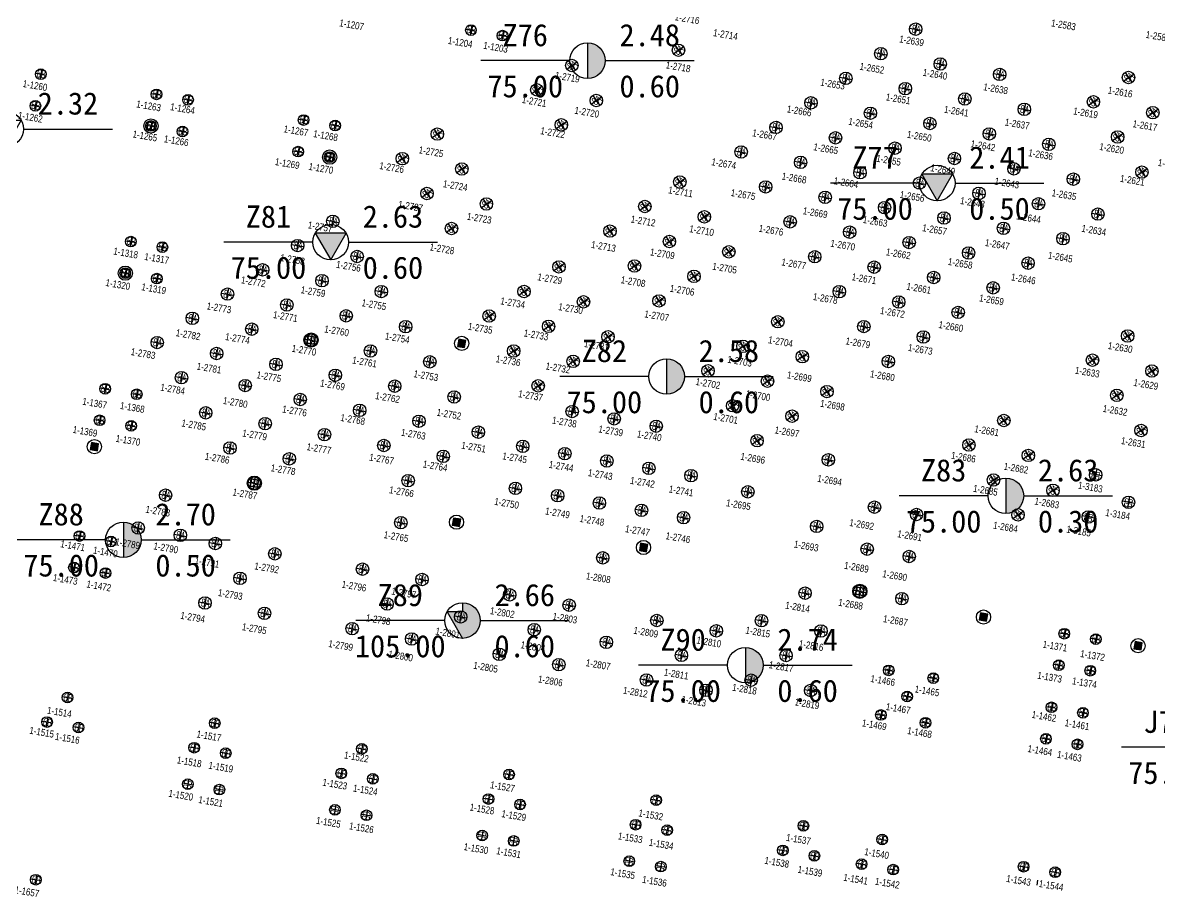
# Model space of a CAD drawing. Header units: millimetres. Extents: x 274830 to 6381169, y -2686084 to 432211.
# Drawn here: x 275082.6 to 275146.5, y 143216.3 to 143265.2 of the extents above; entities that cross this region are included whole.
import ezdxf
from ezdxf.enums import TextEntityAlignment as Align

# ---------------------------------------------------------------- set-up
doc = ezdxf.new("R2010")
doc.units = ezdxf.units.MM
doc.linetypes.add('DASHED2', pattern=[0.375, 0.25, -0.125])
for name, color, linetype in [('00-TKSXK', 7, 'Continuous'), ('800桩', 7, 'Continuous'), ('HOLE', 1, 'Continuous'), ('S-FUND-PILE', 11, 'Continuous'), ('立柱桩', 4, 'Continuous')]:
    doc.layers.add(name, color=color, linetype=linetype)
doc.layers.add('_0', color=7, linetype='Continuous', lineweight=9)
doc.layers.add('ZBH', color=3, linetype='DASHED2', lineweight=20)
doc.layers.add('S-ANNO-MODI-NAME', color=1, linetype='Continuous', plot=False)
doc.styles.add('ST', font='')
doc.styles.add('ZBH', font='Arial', dxfattribs={"width": 0.8})
doc.styles.add('黑体', font='', dxfattribs={"width": 0.8})
doc.styles.get('ST').set_extended_font_data('SimSun')
doc.styles.get('黑体').set_extended_font_data('Microsoft YaHei')

# ---------------------------------------------------------------- blocks, each defined once
blk = doc.blocks.new('20221107.10265900')
at = {"layer": 'S-FUND-PILE'}
for p, q in [((555, 905), (555, 205)), ((205, 555), (905, 555))]:
    blk.add_line(p, q, dxfattribs=at)
blk.add_circle((555, 555), 350, dxfattribs=at)
at = {"layer": 'S-FUND-PILE', "style": '黑体', "width": 0.7}
blk.add_text('8A', height=450, dxfattribs=at).set_placement((342, 342))
blk = doc.blocks.new('456855')
at = {"layer": 'S-FUND-PILE'}
for p, q in [((872384, 666655), (873084, 666655)), ((872734, 667005), (872734, 666305)), ((884742, 665784), (885241, 666275)), ((884746, 666279), (885237, 665780)), ((871037, 665308), (871037, 664608)), ((874431, 665308), (874431, 664608)), ((877825, 665308), (877825, 664608)), ((870687, 664958), (871387, 664958)), ((874081, 664958), (874781, 664958)), ((877475, 664958), (878175, 664958)), ((883030, 664101), (883530, 664592)), ((883035, 664596), (883525, 664097)), ((886425, 664072), (886924, 664563)), ((886429, 664567), (886920, 664068)), ((859546, 662947), (860041, 663442)), ((859546, 663442), (860041, 662947)), ((869340, 663605), (869340, 662905)), ((872734, 663611), (872734, 662911)), ((876128, 663611), (876128, 662911)), ((879523, 663611), (879523, 662911)), ((868990, 663255), (869690, 663255)), ((872384, 663261), (873084, 663261)), ((875778, 663261), (876478, 663261)), ((879173, 663261), (879873, 663261)), ((884713, 662390), (885213, 662880)), ((884718, 662884), (885208, 662385)), ((847804, 662305), (848404, 662305)), ((848104, 662605), (848104, 662005)), ((849604, 662305), (850204, 662305)), ((849904, 662605), (849904, 662005)), ((853789, 661075), (854285, 661568)), ((853790, 661570), (854284, 661073)), ((867293, 661558), (867993, 661558)), ((867643, 661908), (867643, 661208)), ((870687, 661558), (871387, 661558)), ((871037, 661908), (871037, 661208)), ((874081, 661564), (874781, 661564)), ((874431, 661914), (874431, 661214)), ((877475, 661564), (878175, 661564)), ((877825, 661914), (877825, 661214)), ((880870, 661564), (881570, 661564)), ((881220, 661914), (881220, 661214)), ((886396, 660678), (886896, 661169)), ((886401, 661173), (886891, 660674)), ((865946, 660211), (865946, 659511)), ((869340, 660211), (869340, 659511)), ((872734, 660211), (872734, 659511)), ((876128, 660217), (876128, 659517)), ((879523, 660217), (879523, 659517)), ((882917, 660217), (882917, 659517)), ((852085, 659384), (852582, 659877)), ((852087, 659879), (852580, 659382)), ((855479, 659371), (855976, 659864)), ((855481, 659866), (855974, 659369)), ((865596, 659861), (866296, 659861)), ((868990, 659861), (869690, 659861)), ((872384, 659861), (873084, 659861)), ((875778, 659867), (876478, 659867)), ((879173, 659867), (879873, 659867)), ((882567, 659867), (883267, 659867)), ((864249, 658514), (864249, 657814)), ((867643, 658514), (867643, 657814)), ((871037, 658514), (871037, 657814)), ((874431, 658514), (874431, 657814)), ((877825, 658520), (877825, 657820)), ((881220, 658520), (881220, 657820)), ((884614, 658520), (884614, 657820)), ((853776, 657680), (854273, 658173)), ((853778, 658175), (854271, 657678)), ((863899, 658164), (864599, 658164)), ((867293, 658164), (867993, 658164)), ((870687, 658164), (871387, 658164)), ((874081, 658164), (874781, 658164)), ((877475, 658170), (878175, 658170)), ((880870, 658170), (881570, 658170)), ((884264, 658170), (884964, 658170)), ((846999, 655974), (847494, 656469)), ((846999, 656469), (847494, 655974)), ((865596, 656467), (866296, 656467)), ((865946, 656817), (865946, 656117)), ((868990, 656467), (869690, 656467)), ((869340, 656817), (869340, 656117)), ((872384, 656467), (873084, 656467)), ((872734, 656817), (872734, 656117)), ((875778, 656467), (876478, 656467)), ((876128, 656817), (876128, 656117)), ((879173, 656473), (879873, 656473)), ((879523, 656823), (879523, 656123)), ((882567, 656473), (883267, 656473)), ((882917, 656823), (882917, 656123)), ((824705, 656005), (824705, 655405)), ((831305, 656005), (831305, 655405)), ((833105, 656005), (833105, 655405)), ((839705, 656005), (839705, 655405)), ((841505, 656005), (841505, 655405)), ((860894, 655663), (861388, 656158)), ((860894, 656158), (861388, 655663)), ((824405, 655705), (825005, 655705)), ((831005, 655705), (831605, 655705)), ((832805, 655705), (833405, 655705)), ((839405, 655705), (840005, 655705)), ((841205, 655705), (841805, 655705)), ((867643, 655120), (867643, 654420)), ((871037, 655120), (871037, 654420)), ((874431, 655120), (874431, 654420)), ((877825, 655120), (877825, 654420)), ((881220, 655126), (881220, 654426)), ((845302, 654277), (845797, 654772)), ((845302, 654772), (845797, 654277)), ((848696, 654276), (849191, 654771)), ((848696, 654771), (849191, 654276)), ((859196, 653966), (859691, 654461)), ((859196, 654461), (859691, 653966)), ((862591, 653966), (863086, 654461)), ((862591, 654461), (863086, 653966)), ((867293, 654770), (867993, 654770)), ((870687, 654770), (871387, 654770)), ((874081, 654770), (874781, 654770)), ((877475, 654770), (878175, 654770)), ((880870, 654776), (881570, 654776)), ((824405, 653905), (825005, 653905)), ((824705, 654205), (824705, 653605)), ((831005, 653905), (831605, 653905)), ((831305, 654205), (831305, 653605)), ((832805, 653905), (833405, 653905)), ((833105, 654205), (833105, 653605)), ((839405, 653905), (840005, 653905)), ((839705, 654205), (839705, 653605)), ((841205, 653905), (841805, 653905)), ((841505, 654205), (841505, 653605)), ((869340, 653423), (869340, 652723)), ((872734, 653423), (872734, 652723)), ((876128, 653423), (876128, 652723)), ((879523, 653423), (879523, 652723)), ((846999, 652579), (847494, 653074)), ((846999, 653074), (847494, 652579)), ((850394, 652579), (850889, 653074)), ((850394, 653074), (850889, 652579)), ((857499, 652269), (857994, 652764)), ((857499, 652764), (857994, 652269)), ((860894, 652269), (861388, 652764)), ((860894, 652764), (861388, 652269)), ((864288, 652269), (864783, 652764)), ((864288, 652764), (864783, 652269)), ((868990, 653073), (869690, 653073)), ((872384, 653073), (873084, 653073)), ((875778, 653073), (876478, 653073)), ((879173, 653073), (879873, 653073)), ((887189, 651464), (887688, 651955)), ((887193, 651959), (887683, 651460)), ((848697, 650882), (849192, 651377)), ((848697, 651377), (849192, 650882)), ((870687, 651376), (871387, 651376)), ((871037, 651726), (871037, 651026)), ((874081, 651376), (874781, 651376)), ((874431, 651726), (874431, 651026)), ((877475, 651376), (878175, 651376)), ((877825, 651726), (877825, 651026)), ((842302, 650730), (842302, 650030)), ((859196, 650572), (859691, 651067)), ((859196, 651067), (859691, 650572)), ((862591, 650572), (863086, 651067)), ((862591, 651067), (863086, 650572)), ((841952, 650380), (842652, 650380)), ((855021, 649790), (855516, 650285)), ((855021, 650285), (855516, 649790)), ((872734, 650029), (872734, 649329)), ((876128, 650029), (876128, 649329)), ((885477, 649781), (885976, 650272)), ((885481, 650276), (885972, 649777)), ((888872, 649752), (889371, 650243)), ((888876, 650247), (889366, 649748)), ((860894, 648875), (861388, 649370)), ((860894, 649370), (861388, 648875)), ((867675, 648868), (868170, 649363)), ((867675, 649363), (868170, 648868)), ((872384, 649679), (873084, 649679)), ((875778, 649679), (876478, 649679)), ((840240, 648697), (840940, 648697)), ((840590, 649047), (840590, 648347)), ((843985, 649018), (843985, 648318)), ((843635, 648668), (844335, 648668)), ((853324, 648093), (853819, 648588)), ((853324, 648588), (853819, 648093)), ((856718, 648093), (857213, 648588)), ((856718, 648588), (857213, 648093)), ((874431, 648332), (874431, 647632)), ((887160, 648069), (887659, 648560)), ((887164, 648564), (887655, 648065)), ((831305, 647605), (831305, 647005)), ((833105, 647605), (833105, 647005)), ((865978, 647171), (866473, 647666)), ((865978, 647666), (866473, 647171)), ((869372, 647171), (869867, 647666)), ((869372, 647666), (869867, 647171)), ((874081, 647982), (874781, 647982)), ((831005, 647305), (831605, 647305)), ((832805, 647305), (833405, 647305)), ((838529, 647014), (839229, 647014)), ((838879, 647364), (838879, 646664)), ((841923, 646985), (842623, 646985)), ((842273, 647335), (842273, 646635)), ((845318, 646956), (846018, 646956)), ((845668, 647306), (845668, 646606)), ((851627, 646396), (852122, 646891)), ((851627, 646891), (852122, 646396)), ((855021, 646396), (855516, 646891)), ((855021, 646891), (855516, 646396)), ((858415, 646396), (858910, 646891)), ((858415, 646891), (858910, 646396)), ((888843, 646358), (889342, 646849)), ((888847, 646853), (889338, 646354)), ((831005, 645505), (831605, 645505)), ((831305, 645805), (831305, 645205)), ((832805, 645505), (833405, 645505)), ((833105, 645805), (833105, 645205)), ((837168, 645682), (837168, 644982)), ((840562, 645653), (840562, 644953)), ((843956, 645624), (843956, 644924)), ((847351, 645595), (847351, 644895)), ((864281, 645474), (864776, 645969)), ((864281, 645969), (864776, 645474)), ((867675, 645474), (868170, 645969)), ((867675, 645969), (868170, 645474)), ((871069, 645474), (871564, 645969)), ((871069, 645969), (871564, 645474)), ((881148, 645583), (881643, 646078)), ((881148, 646078), (881643, 645583)), ((836818, 645332), (837518, 645332)), ((840212, 645303), (840912, 645303)), ((843606, 645274), (844306, 645274)), ((847001, 645245), (847701, 645245)), ((853324, 644699), (853819, 645194)), ((853324, 645194), (853819, 644699)), ((856718, 644699), (857213, 645194)), ((856718, 645194), (857213, 644699)), ((865978, 643777), (866473, 644272)), ((865978, 644272), (866473, 643777)), ((869372, 643777), (869867, 644272)), ((869372, 644272), (869867, 643777)), ((879451, 643886), (879946, 644381)), ((879451, 644381), (879946, 643886)), ((882846, 643886), (883341, 644380)), ((882846, 644380), (883341, 643886)), ((835106, 643649), (835806, 643649)), ((835456, 643999), (835456, 643299)), ((838501, 643620), (839201, 643620)), ((838851, 643970), (838851, 643270)), ((841895, 643591), (842595, 643591)), ((842245, 643941), (842245, 643241)), ((845639, 643912), (845639, 643212)), ((849034, 643883), (849034, 643183)), ((887361, 643705), (886661, 643705)), ((887011, 644055), (887011, 643355)), ((845289, 643562), (845989, 643562)), ((848684, 643533), (849384, 643533)), ((855021, 643002), (855516, 643497)), ((855021, 643497), (855516, 643002)), ((833745, 642316), (833745, 641616)), ((857395, 642504), (857395, 641804)), ((859795, 642504), (859795, 641804)), ((862195, 642504), (862195, 641804)), ((867675, 642080), (868170, 642575)), ((867675, 642575), (868170, 642080)), ((872054, 642305), (872054, 641605)), ((881149, 642188), (881644, 642683)), ((881149, 642683), (881644, 642188)), ((884543, 642188), (885038, 642683)), ((884543, 642683), (885038, 642188)), ((889440, 642505), (888740, 642505)), ((889090, 642855), (889090, 642155)), ((833395, 641966), (834095, 641966)), ((836790, 641937), (837490, 641937)), ((837140, 642287), (837140, 641587)), ((840184, 641908), (840884, 641908)), ((840534, 642258), (840534, 641558)), ((843578, 641879), (844278, 641879)), ((843928, 642229), (843928, 641529)), ((846972, 641850), (847672, 641850)), ((847322, 642200), (847322, 641500)), ((850367, 641822), (851067, 641822)), ((850717, 642172), (850717, 641472)), ((857045, 642154), (857745, 642154)), ((859445, 642154), (860145, 642154)), ((861845, 642154), (862545, 642154)), ((871704, 641955), (872404, 641955)), ((887361, 641305), (886661, 641305)), ((887011, 641655), (887011, 640955)), ((835428, 640605), (835428, 639905)), ((838686, 640436), (839386, 640436)), ((839036, 640786), (839036, 640086)), ((842217, 640547), (842217, 639847)), ((845611, 640518), (845611, 639818)), ((849005, 640489), (849005, 639789)), ((852400, 640460), (852400, 639760)), ((882846, 640491), (883341, 640986)), ((882846, 640986), (883341, 640491)), ((835078, 640255), (835778, 640255)), ((841867, 640197), (842567, 640197)), ((845261, 640168), (845961, 640168)), ((848655, 640139), (849355, 640139)), ((852050, 640110), (852750, 640110)), ((854645, 639754), (855345, 639754)), ((854995, 640104), (854995, 639404)), ((857045, 639754), (857745, 639754)), ((857395, 640104), (857395, 639404)), ((859445, 639754), (860145, 639754)), ((859795, 640104), (859795, 639404)), ((861845, 639754), (862545, 639754)), ((862195, 640104), (862195, 639404)), ((864245, 639754), (864945, 639754)), ((864595, 640104), (864595, 639404)), ((867904, 639755), (867904, 639055)), ((874719, 639781), (875419, 639781)), ((875069, 640131), (875069, 639431)), ((877119, 639781), (877819, 639781)), ((877469, 640131), (877469, 639431)), ((831305, 639205), (831305, 638605)), ((833105, 639205), (833105, 638605)), ((867554, 639405), (868254, 639405)), ((831005, 638905), (831605, 638905)), ((832805, 638905), (833405, 638905)), ((836761, 638543), (837461, 638543)), ((837111, 638893), (837111, 638193)), ((840156, 638514), (840856, 638514)), ((840506, 638864), (840506, 638164)), ((843550, 638485), (844250, 638485)), ((843900, 638835), (843900, 638135)), ((847294, 638806), (847294, 638106)), ((850688, 638777), (850688, 638077)), ((872054, 638505), (872054, 637805)), ((846944, 638456), (847644, 638456)), ((850338, 638427), (851038, 638427)), ((871704, 638155), (872404, 638155)), ((831305, 637405), (831305, 636805)), ((833105, 637405), (833105, 636805)), ((854645, 637357), (855345, 637352)), ((854997, 637704), (854992, 637004)), ((857054, 637356), (857754, 637352)), ((857406, 637704), (857402, 637004)), ((859440, 637353), (860140, 637349)), ((859793, 637701), (859788, 637001)), ((861844, 637356), (862544, 637351)), ((862197, 637704), (862192, 637004)), ((864244, 637356), (864944, 637352)), ((864597, 637704), (864592, 637004)), ((874719, 637381), (875419, 637381)), ((875069, 637731), (875069, 637031)), ((877119, 637381), (877819, 637381)), ((877469, 637731), (877469, 637031)), ((831005, 637105), (831605, 637105)), ((832805, 637105), (833405, 637105)), ((838444, 636831), (839144, 636831)), ((838794, 637181), (838794, 636481)), ((841839, 636802), (842539, 636802)), ((842189, 637152), (842189, 636452)), ((848627, 636745), (849327, 636745)), ((848977, 637095), (848977, 636395)), ((840477, 635470), (840477, 634770)), ((875069, 635330), (875069, 634630)), ((877469, 635330), (877469, 634630)), ((840127, 635120), (840827, 635120)), ((848977, 634695), (848977, 633995)), ((860504, 634695), (860504, 633995)), ((872054, 634695), (872054, 633995)), ((874719, 634980), (875419, 634980)), ((877119, 634980), (877819, 634980)), ((886804, 634905), (886804, 634305)), ((888604, 634905), (888604, 634305)), ((848627, 634345), (849327, 634345)), ((860154, 634345), (860854, 634345)), ((871704, 634345), (872404, 634345)), ((886504, 634605), (887104, 634605)), ((888304, 634605), (888904, 634605)), ((835332, 633594), (836032, 633594)), ((835682, 633944), (835682, 633244)), ((869907, 632752), (869907, 632052)), ((873301, 632752), (873301, 632052)), ((886504, 632805), (887104, 632805)), ((886804, 633105), (886804, 632505)), ((888304, 632805), (888904, 632805)), ((888604, 633105), (888604, 632505)), ((869557, 632402), (870257, 632402)), ((872951, 632402), (873651, 632402)), ((834132, 631516), (834832, 631516)), ((834482, 631866), (834482, 631166)), ((836532, 631516), (837232, 631516)), ((836882, 631866), (836882, 631166)), ((838907, 631752), (838907, 631052)), ((842301, 631752), (842301, 631052)), ((847307, 631752), (847307, 631052)), ((850701, 631752), (850701, 631052)), ((855707, 631752), (855707, 631052)), ((859101, 631752), (859101, 631052)), ((864107, 631752), (864107, 631052)), ((867501, 631752), (867501, 631052)), ((831305, 630800), (831305, 630200)), ((833105, 630800), (833105, 630200)), ((838557, 631402), (839257, 631402)), ((841951, 631402), (842651, 631402)), ((846957, 631402), (847657, 631402)), ((850351, 631402), (851051, 631402)), ((855357, 631402), (856057, 631402)), ((858751, 631402), (859451, 631402)), ((863757, 631402), (864457, 631402)), ((867151, 631402), (867851, 631402)), ((871604, 631055), (871604, 630355)), ((877131, 630877), (877731, 630877)), ((877431, 631177), (877431, 630577)), ((879677, 630877), (880277, 630877)), ((879977, 631177), (879977, 630577)), ((831005, 630500), (831605, 630500)), ((832805, 630500), (833405, 630500)), ((871254, 630705), (871954, 630705)), ((886504, 630405), (887104, 630405)), ((886804, 630705), (886804, 630105)), ((888304, 630405), (888904, 630405)), ((888604, 630705), (888604, 630105)), ((840254, 629705), (840954, 629705)), ((840604, 630055), (840604, 629355)), ((848654, 629705), (849354, 629705)), ((849004, 630055), (849004, 629355)), ((857054, 629705), (857754, 629705)), ((857404, 630055), (857404, 629355)), ((865454, 629705), (866154, 629705)), ((865804, 630055), (865804, 629355)), ((878404, 629605), (879004, 629605)), ((878704, 629905), (878704, 629305)), ((831305, 629000), (831305, 628400)), ((833105, 629000), (833105, 628400)), ((869557, 629008), (870257, 629008)), ((869907, 629358), (869907, 628658)), ((872951, 629008), (873651, 629008)), ((873301, 629358), (873301, 628658)), ((886804, 628905), (886804, 628305)), ((888604, 628905), (888604, 628305)), ((831005, 628700), (831605, 628700)), ((832805, 628700), (833405, 628700)), ((838907, 628358), (838907, 627658)), ((842301, 628358), (842301, 627658)), ((847307, 628358), (847307, 627658)), ((850701, 628358), (850701, 627658)), ((855707, 628358), (855707, 627658)), ((859101, 628358), (859101, 627658)), ((864107, 628358), (864107, 627658)), ((867501, 628358), (867501, 627658)), ((877131, 628332), (877731, 628332)), ((877431, 628632), (877431, 628032)), ((879677, 628332), (880277, 628332)), ((879977, 628632), (879977, 628032)), ((886504, 628605), (887104, 628605)), ((888304, 628605), (888904, 628605)), ((838557, 628008), (839257, 628008)), ((841951, 628008), (842651, 628008)), ((846957, 628008), (847657, 628008)), ((850351, 628008), (851051, 628008)), ((855357, 628008), (856057, 628008)), ((858751, 628008), (859451, 628008)), ((863757, 628008), (864457, 628008)), ((867151, 628008), (867851, 628008))]:
    blk.add_line(p, q, dxfattribs=at)
for centre, radius in [((872734, 666655), 350), ((884991, 666029), 350), ((871037, 664958), 350), ((874431, 664958), 350), ((877825, 664958), 350), ((883280, 664347), 350), ((886674, 664318), 350), ((859794, 663194), 350), ((869340, 663255), 350), ((872734, 663261), 350), ((876128, 663261), 350), ((879523, 663261), 350), ((884963, 662635), 350), ((848104, 662305), 300), ((849904, 662305), 300), ((854037, 661321), 350), ((867643, 661558), 350), ((871037, 661558), 350), ((874431, 661564), 350), ((877825, 661564), 350), ((881220, 661564), 350), ((886646, 660923), 350), ((865946, 659861), 350), ((869340, 659861), 350), ((872734, 659861), 350), ((876128, 659867), 350), ((879523, 659867), 350), ((882917, 659867), 350), ((852333, 659631), 350), ((855728, 659617), 350), ((854024, 657927), 350), ((864249, 658164), 350), ((867643, 658164), 350), ((871037, 658164), 350), ((874431, 658164), 350), ((877825, 658170), 350), ((881220, 658170), 350), ((884614, 658170), 350), ((847246, 656221), 350), ((865946, 656467), 350), ((869340, 656467), 350), ((872734, 656467), 350), ((876128, 656467), 350), ((879523, 656473), 350), ((882917, 656473), 350), ((824705, 655705), 300), ((831305, 655705), 300), ((833105, 655705), 300), ((839705, 655705), 300), ((841505, 655705), 300), ((861141, 655911), 350), ((867643, 654770), 350), ((871037, 654770), 350), ((874431, 654770), 350), ((877825, 654770), 350), ((881220, 654776), 350), ((845549, 654524), 350), ((848944, 654524), 350), ((859444, 654214), 350), ((862838, 654214), 350), ((824705, 653905), 300), ((831305, 653905), 300), ((833105, 653905), 300), ((839705, 653905), 300), ((841505, 653905), 300), ((847247, 652827), 350), ((850641, 652826), 350), ((869340, 653073), 350), ((872734, 653073), 350), ((876128, 653073), 350), ((879523, 653073), 350), ((857747, 652516), 350), ((861141, 652516), 350), ((864535, 652516), 350), ((887438, 651709), 350), ((848944, 651129), 350), ((871037, 651376), 350), ((874431, 651376), 350), ((877825, 651376), 350), ((842302, 650380), 350), ((859444, 650819), 350), ((862838, 650819), 350), ((855268, 650038), 350), ((872734, 649679), 350), ((876128, 649679), 350), ((885727, 650026), 350), ((889121, 649998), 350), ((861141, 649122), 350), ((867923, 649116), 350), ((840590, 648697), 350), ((843985, 648668), 350), ((853571, 648341), 350), ((856965, 648341), 350), ((874431, 647982), 350), ((887410, 648315), 350), ((831305, 647305), 300), ((833105, 647305), 300), ((866226, 647419), 350), ((869620, 647419), 350), ((838879, 647014), 350), ((842273, 646985), 350), ((845668, 646956), 350), ((851874, 646644), 350), ((855268, 646644), 350), ((858662, 646644), 350), ((889093, 646603), 350), ((881396, 645830), 350), ((831305, 645505), 300), ((833105, 645505), 300), ((837168, 645332), 350), ((840562, 645303), 350), ((843956, 645274), 350), ((847351, 645245), 350), ((864529, 645722), 350), ((867923, 645722), 350), ((871317, 645722), 350), ((853571, 644947), 350), ((856965, 644947), 350), ((866226, 644025), 350), ((869620, 644025), 350), ((879699, 644133), 350), ((883093, 644133), 350), ((835456, 643649), 350), ((838851, 643620), 350), ((842245, 643591), 350), ((845639, 643562), 350), ((849034, 643533), 350), ((855268, 643250), 350), ((887011, 643705), 350), ((833745, 641966), 350), ((857395, 642154), 350), ((859795, 642154), 350), ((862195, 642154), 350), ((867923, 642328), 350), ((872054, 641955), 350), ((881396, 642436), 350), ((884791, 642436), 350), ((889090, 642505), 350), ((837140, 641937), 350), ((840534, 641908), 350), ((843928, 641879), 350), ((847322, 641850), 350), ((850717, 641822), 350), ((883094, 640739), 350), ((887011, 641305), 350), ((835428, 640255), 350), ((839036, 640436), 350), ((842217, 640197), 350), ((845611, 640168), 350), ((849005, 640139), 350), ((852400, 640110), 350), ((854995, 639754), 350), ((857395, 639754), 350), ((859795, 639754), 350), ((862195, 639754), 350), ((864595, 639754), 350), ((867904, 639405), 350), ((875069, 639781), 350), ((877469, 639781), 350), ((831305, 638905), 300), ((833105, 638905), 300), ((837111, 638543), 350), ((840506, 638514), 350), ((843900, 638485), 350), ((847294, 638456), 350), ((850688, 638427), 350), ((872054, 638155), 350), ((831305, 637105), 300), ((833105, 637105), 300), ((854995, 637354), 350), ((857404, 637354), 350), ((859790, 637351), 350), ((862194, 637354), 350), ((864594, 637354), 350), ((875069, 637381), 350), ((877469, 637381), 350), ((838794, 636831), 350), ((842189, 636802), 350), ((848977, 636745), 350), ((840477, 635120), 350), ((875069, 634980), 350), ((877469, 634980), 350), ((848977, 634345), 350), ((860504, 634345), 350), ((872054, 634345), 350), ((886804, 634605), 300), ((888604, 634605), 300), ((835682, 633594), 350), ((869907, 632402), 350), ((873301, 632402), 350), ((886804, 632805), 300), ((888604, 632805), 300), ((834482, 631516), 350), ((836882, 631516), 350), ((838907, 631402), 350), ((842301, 631402), 350), ((847307, 631402), 350), ((850701, 631402), 350), ((855707, 631402), 350), ((859101, 631402), 350), ((864107, 631402), 350), ((867501, 631402), 350), ((831305, 630500), 300), ((833105, 630500), 300), ((871604, 630705), 350), ((877431, 630877), 300), ((879977, 630877), 300), ((886804, 630405), 300), ((888604, 630405), 300), ((840604, 629705), 350), ((849004, 629705), 350), ((857404, 629705), 350), ((865804, 629705), 350), ((878704, 629605), 300), ((831305, 628700), 300), ((833105, 628700), 300), ((869907, 629008), 350), ((873301, 629008), 350), ((886804, 628605), 300), ((888604, 628605), 300), ((838907, 628008), 350), ((842301, 628008), 350), ((847307, 628008), 350), ((850701, 628008), 350), ((855707, 628008), 350), ((859101, 628008), 350), ((864107, 628008), 350), ((867501, 628008), 350), ((877431, 628332), 300), ((879977, 628332), 300)]:
    blk.add_circle(centre, radius, dxfattribs=at)
at = {"layer": '800桩', "xscale": 0.9999978000000003, "yscale": 0.9999978000000003, "zscale": 0.9999978000000003}
for p in [(852649, 629149), (860963, 629149)]:
    blk.add_blockref('20221107.10265900', p, dxfattribs=at)
at = {"layer": 'S-FUND-PILE', "style": '黑体', "width": 0.7}
for s, p in [('8A', (872515, 666432)), ('8A', (870818, 664735)), ('8A', (874212, 664735)), ('8A', (877606, 664735)), ('8A', (869121, 663032)), ('8A', (872515, 663038)), ('8A', (875909, 663038)), ('8A', (879303, 663038)), ('6B', (847877, 662101)), ('6B', (849677, 662101)), ('8A', (867424, 661335)), ('8A', (870818, 661335)), ('8A', (874212, 661341)), ('8A', (877606, 661341)), ('8A', (881000, 661341)), ('8A', (865727, 659638)), ('8A', (869121, 659638)), ('8A', (872515, 659638)), ('8A', (875909, 659644)), ('8A', (879303, 659644)), ('8A', (882697, 659644)), ('8A', (864030, 657941)), ('8A', (867424, 657941)), ('8A', (870818, 657941)), ('8A', (874212, 657941)), ('8A', (877606, 657947)), ('8A', (881000, 657947)), ('8A', (884394, 657947)), ('8A', (865727, 656244)), ('8A', (869121, 656244)), ('8A', (872515, 656244)), ('8A', (875909, 656244)), ('8A', (879303, 656250)), ('8A', (882697, 656250)), ('6B', (824477, 655501)), ('6B', (831077, 655501)), ('6B', (832877, 655501)), ('6B', (839477, 655501)), ('6B', (841277, 655501)), ('8A', (867424, 654547)), ('8A', (870818, 654547)), ('8A', (874212, 654547)), ('8A', (877606, 654547)), ('8A', (881000, 654553)), ('6B', (824477, 653701)), ('6B', (831077, 653701)), ('6B', (832877, 653701)), ('6B', (839477, 653701)), ('6B', (841277, 653701)), ('8A', (869121, 652850)), ('8A', (872515, 652850)), ('8A', (875909, 652850)), ('8A', (879303, 652850)), ('8A', (870818, 651153)), ('8A', (874212, 651153)), ('8A', (877606, 651153)), ('8A', (842082, 650156)), ('8A', (872515, 649455)), ('8A', (875909, 649455)), ('8A', (840371, 648474)), ('8A', (843765, 648445)), ('8A', (874212, 647758)), ('6B', (831077, 647101)), ('6B', (832877, 647101)), ('8A', (838660, 646791)), ('8A', (842054, 646762)), ('8A', (845448, 646733)), ('6B', (831077, 645301)), ('6B', (832877, 645301)), ('8A', (836948, 645108)), ('8A', (840343, 645079)), ('8A', (843737, 645050)), ('8A', (847131, 645021)), ('8A', (835237, 643425)), ('8A', (838631, 643397)), ('8A', (842026, 643368)), ('8A', (845420, 643339)), ('8A', (848814, 643310)), ('8A', (857175, 641931)), ('8A', (859575, 641931)), ('8A', (861975, 641931)), ('8A', (833526, 641743)), ('8A', (836920, 641714)), ('8A', (840314, 641685)), ('8A', (843709, 641656)), ('8A', (847103, 641627)), ('8A', (850497, 641598)), ('8A', (871835, 641732)), ('8A', (835209, 640031)), ('8A', (838817, 640213)), ('8A', (841997, 639973)), ('8A', (845392, 639944)), ('8A', (848786, 639915)), ('8A', (852180, 639887)), ('8A', (854775, 639531)), ('8A', (857175, 639531)), ('8A', (859575, 639531)), ('8A', (861975, 639531)), ('8A', (864375, 639531)), ('8A', (874850, 639558)), ('8A', (877250, 639558)), ('6B', (831077, 638701)), ('6B', (832877, 638701)), ('8A', (867685, 639181)), ('8A', (836892, 638320)), ('8A', (840286, 638291)), ('8A', (843680, 638262)), ('8A', (847075, 638233)), ('8A', (850469, 638204)), ('8A', (871835, 637932)), ('6B', (831077, 636901)), ('6B', (832877, 636901)), ('8A', (874850, 637157)), ('8A', (877250, 637157)), ('8A', (838575, 636608)), ('8A', (841969, 636579)), ('8A', (848758, 636521)), ('8A', (840258, 634896)), ('8A', (874850, 634757)), ('8A', (877250, 634757)), ('6B', (886576, 634401)), ('6B', (888376, 634401)), ('8A', (848758, 634121)), ('8A', (860285, 634121)), ('8A', (871835, 634121)), ('8A', (835462, 633371)), ('6B', (886576, 632601)), ('6B', (888376, 632601)), ('8A', (869688, 632178)), ('8A', (873082, 632178)), ('8A', (834262, 631293)), ('8A', (836662, 631293)), ('8A', (838688, 631178)), ('8A', (842082, 631178)), ('8A', (847088, 631178)), ('8A', (850482, 631178)), ('8A', (855488, 631178)), ('8A', (858882, 631178)), ('8A', (863888, 631178)), ('8A', (867282, 631178)), ('8A', (871385, 630481)), ('6B', (877204, 630674)), ('6B', (879750, 630674)), ('6B', (831077, 630296)), ('6B', (832877, 630296)), ('6B', (886577, 630201)), ('6B', (888377, 630201)), ('8A', (840385, 629481)), ('8A', (848785, 629481)), ('8A', (857185, 629481)), ('8A', (865585, 629481)), ('6B', (878477, 629401)), ('6B', (831077, 628496)), ('6B', (832877, 628496)), ('8A', (869688, 628784)), ('8A', (873082, 628784)), ('8A', (838688, 627784)), ('8A', (842082, 627784)), ('8A', (847088, 627784)), ('8A', (850482, 627784)), ('8A', (855488, 627784)), ('8A', (858882, 627784)), ('8A', (863888, 627784)), ('8A', (867282, 627784)), ('6B', (877204, 628128)), ('6B', (879750, 628128)), ('6B', (886577, 628401)), ('6B', (888377, 628401))]:
    blk.add_text(s, height=450, dxfattribs=at).set_placement(p)
for s, rotation, p in [('8A', 44.51726, (884991, 665716)), ('8A', 44.51726, (883280, 664033)), ('8A', 44.51726, (886674, 664005)), ('8A', 45, (859797, 662881)), ('8A', 44.51726, (884963, 662322)), ('8A', 44.77962, (854039, 661008)), ('8A', 44.51726, (886646, 660610)), ('8A', 44.77962, (852335, 659318)), ('8A', 44.77962, (855729, 659304)), ('8A', 44.77962, (854026, 657614)), ('8A', 45, (847249, 655908)), ('8A', 45, (861144, 655598)), ('8A', 45, (845552, 654211)), ('8A', 45, (848947, 654211)), ('8A', 45, (859447, 653900)), ('8A', 45, (862841, 653900)), ('8A', 45, (847250, 652514)), ('8A', 45, (850644, 652513)), ('8A', 45, (857750, 652203)), ('8A', 45, (861144, 652203)), ('8A', 45, (864538, 652203)), ('8A', 44.51726, (887438, 651396)), ('8A', 45, (848947, 650816)), ('8A', 45, (859447, 650506)), ('8A', 45, (862841, 650506)), ('8A', 45, (855271, 649725)), ('8A', 44.51726, (885727, 649713)), ('8A', 44.51726, (889121, 649684)), ('8A', 45, (861144, 648809)), ('8A', 45, (867926, 648803)), ('8A', 45, (853574, 648028)), ('8A', 45, (856968, 648028)), ('8A', 44.51726, (887410, 648002)), ('8A', 45, (866229, 647106)), ('8A', 45, (869623, 647106)), ('8A', 45, (851877, 646331)), ('8A', 45, (855271, 646331)), ('8A', 45, (858665, 646331)), ('8A', 44.51726, (889093, 646290)), ('8A', 45, (864532, 645409)), ('8A', 45, (867926, 645409)), ('8A', 45, (871320, 645409)), ('8A', 45, (881399, 645517)), ('8A', 45, (853574, 644634)), ('8A', 45, (856968, 644634)), ('8A', 45, (866229, 643712)), ('8A', 45, (869623, 643712)), ('8A', 45, (879702, 643820)), ('8A', 45, (883096, 643820)), ('8B', 270, (886788, 643924)), ('8A', 45, (855271, 642937)), ('8A', 45, (867926, 642015)), ('8A', 45, (881399, 642123)), ('8A', 45, (884794, 642123)), ('8B', 270, (888866, 642724)), ('8B', 270, (886788, 641524)), ('8A', 45, (883096, 640425)), ('8A', 359.63942, (854774, 637132)), ('8A', 359.63942, (857183, 637132)), ('8A', 359.63942, (859570, 637129)), ('8A', 359.63942, (861974, 637132)), ('8A', 359.63942, (864374, 637132))]:
    blk.add_text(s, height=450, rotation=rotation, dxfattribs=at).set_placement(p)
blk = doc.blocks.new('1566')
at = {"layer": '00-TKSXK'}
blk.add_line((887704, 620705), (887704, 620405), dxfattribs=at)
at = {"layer": 'S-FUND-PILE'}
for p, q in [((831904, 621444), (832504, 621444)), ((832204, 621744), (832204, 621144)), ((840304, 621444), (840904, 621444)), ((840604, 621744), (840604, 621144)), ((848704, 621444), (849304, 621444)), ((849004, 621744), (849004, 621144)), ((857104, 621444), (857704, 621444)), ((857404, 621744), (857404, 621144)), ((865504, 621444), (866104, 621444)), ((865804, 621744), (865804, 621144)), ((873904, 621444), (874504, 621444)), ((874204, 621744), (874204, 621144)), ((878404, 621444), (879004, 621444)), ((878704, 621744), (878704, 621144)), ((886504, 621305), (887104, 621305)), ((886804, 621605), (886804, 621005)), ((888304, 621305), (888904, 621305)), ((888604, 621605), (888604, 621005)), ((831304, 620185), (831304, 619585)), ((833104, 620185), (833104, 619585)), ((839704, 620185), (839704, 619585)), ((841504, 620185), (841504, 619585)), ((848104, 620185), (848104, 619585)), ((849904, 620185), (849904, 619585)), ((856504, 620185), (856504, 619585)), ((858304, 620185), (858304, 619585)), ((864904, 620185), (864904, 619585)), ((866704, 620185), (866704, 619585)), ((873304, 620185), (873304, 619585)), ((875104, 620185), (875104, 619585)), ((877804, 620185), (877804, 619585)), ((879604, 620185), (879604, 619585)), ((831004, 619885), (831604, 619885)), ((832804, 619885), (833404, 619885)), ((839404, 619885), (840004, 619885)), ((841204, 619885), (841804, 619885)), ((847804, 619885), (848404, 619885)), ((849604, 619885), (850204, 619885)), ((856204, 619885), (856804, 619885)), ((858004, 619885), (858604, 619885)), ((864604, 619885), (865204, 619885)), ((866404, 619885), (867004, 619885)), ((873004, 619885), (873604, 619885)), ((874804, 619885), (875404, 619885)), ((877504, 619885), (878104, 619885)), ((879304, 619885), (879904, 619885)), ((839704, 618105), (839704, 617505)), ((841504, 618105), (841504, 617505)), ((848104, 618105), (848104, 617505)), ((849904, 618105), (849904, 617505)), ((856504, 618105), (856504, 617505)), ((858304, 618105), (858304, 617505)), ((864904, 618105), (864904, 617505)), ((866704, 618105), (866704, 617505)), ((840004, 617805), (839404, 617805)), ((841804, 617805), (841204, 617805)), ((848404, 617805), (847804, 617805)), ((850204, 617805), (849604, 617805)), ((856804, 617805), (856204, 617805)), ((858604, 617805), (858004, 617805)), ((865204, 617805), (864604, 617805)), ((867004, 617805), (866404, 617805)), ((831904, 611044), (832504, 611044)), ((832204, 611344), (832204, 610744))]:
    blk.add_line(p, q, dxfattribs=at)
for centre in [(832204, 621444), (840604, 621444), (849004, 621444), (857404, 621444), (865804, 621444), (874204, 621444), (878704, 621444), (886804, 621305), (888604, 621305), (831304, 619885), (833104, 619885), (839704, 619885), (841504, 619885), (848104, 619885), (849904, 619885), (856504, 619885), (858304, 619885), (864904, 619885), (866704, 619885), (873304, 619885), (875104, 619885), (877804, 619885), (879604, 619885), (839704, 617805), (841504, 617805), (848104, 617805), (849904, 617805), (856504, 617805), (858304, 617805), (864904, 617805), (866704, 617805), (832204, 611044)]:
    blk.add_circle(centre, 300, dxfattribs=at)
at = {"layer": 'S-FUND-PILE', "style": '黑体', "width": 0.7}
for p in [(831983, 621210), (840383, 621210), (848783, 621210), (857183, 621210), (865583, 621210), (873983, 621210), (878483, 621210), (886583, 621070), (888383, 621070), (831083, 619650), (832883, 619650), (839483, 619650), (841283, 619650), (847883, 619650), (849683, 619650), (856283, 619650), (858083, 619650), (864683, 619650), (866483, 619650), (873083, 619650), (874883, 619650), (877583, 619650), (879383, 619650), (831983, 610810)]:
    blk.add_text('6B', height=450, dxfattribs=at).set_placement(p)
for p in [(839470, 618026), (841270, 618026), (847870, 618026), (849670, 618026), (856270, 618026), (858070, 618026), (864670, 618026), (866470, 618026)]:
    blk.add_text('6B', height=450, rotation=270, dxfattribs=at).set_placement(p)
blk = doc.blocks.new('H_sam_hole')
blk.add_line((0, 2), (0, -2))
at = {"const_width": 2}
blk.add_lwpolyline([(0, -1, 0.414214), (1, 0, 0.414214), (0, 1, 1)], format="xyb", dxfattribs=at)
blk.add_circle((0, 0), 2)
blk = doc.blocks.new('H_cpt_hole')
for p, q in [((-1.73, 1), (1.73, 1)), ((0, -2), (-1.73, 1)), ((1.73, 1), (0, -2))]:
    blk.add_line(p, q)
blk.add_circle((0, 0), 2)
blk = doc.blocks.new('H_spt_hole')
blk.add_hatch(color=256).paths.add_polyline_path([(-1.73, 1), (0, -2), (1.73, 1)])
blk.add_lwpolyline([(0, -2), (1.73, 1), (-1.73, 1)], close=True)
blk.add_circle((0, 0), 2)
blk = doc.blocks.new('H_ssp_hole')
blk.add_hatch(color=256).paths.add_polyline_path([(0, 2), (0, 1), (-1.73, 1), (0, -2, 0.414214), (2, 0, 0.414214)])
for p, q in [((0, 2), (0, 1)), ((0, 1), (-1.73, 1)), ((-1.73, 1), (0, -2))]:
    blk.add_line(p, q)
blk.add_circle((0, 0), 2)
blk = doc.blocks.new('A$C7E34312C')
at = {"layer": 'HOLE', "linetype": 'Continuous'}
for points in [[(277.47, -1.582), (272.47, -1.582)], [(279.47, -1.582), (284.47, -1.582)], [(246.756, -5.425), (251.756, -5.425)], [(297.139, -8.465), (292.139, -8.465)], [(299.139, -8.465), (304.139, -8.465)], [(263.03, -11.783), (258.03, -11.783)], [(265.03, -11.783), (270.03, -11.783)], [(281.919, -19.34), (276.919, -19.34)], [(283.919, -19.34), (288.919, -19.34)], [(300.998, -26.049), (295.998, -26.049)], [(302.998, -26.049), (307.998, -26.049)], [(251.373, -28.523), (246.373, -28.523)], [(253.373, -28.523), (258.373, -28.523)], [(270.442, -33.062), (265.442, -33.062)], [(272.442, -33.062), (277.442, -33.062)], [(286.348, -35.571), (281.348, -35.571)], [(288.348, -35.571), (293.348, -35.571)], [(313.506, -40.186), (308.506, -40.186)]]:
    blk.add_lwpolyline(points, dxfattribs=at)
at = {"layer": 'HOLE', "xscale": 0.5, "yscale": 0.5, "zscale": 0.5}
for name, p in [('H_sam_hole', (278.47, -1.582)), ('H_cpt_hole', (245.756, -5.425)), ('H_spt_hole', (298.139, -8.465)), ('H_spt_hole', (264.03, -11.783)), ('H_sam_hole', (282.919, -19.34)), ('H_sam_hole', (301.998, -26.049)), ('H_sam_hole', (252.373, -28.523)), ('H_ssp_hole', (271.442, -33.062)), ('H_sam_hole', (287.348, -35.571))]:
    blk.add_blockref(name, p, dxfattribs=at)
at = {"layer": 'HOLE', "style": 'ST'}
for s, p in [('Z76', (274.97, -0.145)), ('2.48', (281.97, -0.145)), ('75.00', (274.97, -3.02)), ('0.60', (281.97, -3.02)), ('2.32', (249.256, -3.988)), ('Z77', (294.639, -7.028)), ('2.41', (301.639, -7.028)), ('75.00', (294.639, -9.903)), ('0.50', (301.639, -9.903)), ('Z81', (260.53, -10.346)), ('2.63', (267.53, -10.346)), ('75.00', (260.53, -13.221)), ('0.60', (267.53, -13.221)), ('Z82', (279.419, -17.903)), ('2.58', (286.419, -17.903)), ('75.00', (279.419, -20.778)), ('0.60', (286.419, -20.778)), ('Z83', (298.498, -24.612)), ('2.63', (305.498, -24.612)), ('Z88', (248.873, -27.086)), ('2.70', (255.873, -27.086)), ('75.00', (298.498, -27.487)), ('0.30', (305.498, -27.487)), ('75.00', (248.873, -29.961)), ('0.50', (255.873, -29.961)), ('Z89', (267.942, -31.625)), ('2.66', (274.942, -31.625)), ('Z90', (283.848, -34.134)), ('2.74', (290.848, -34.134)), ('105.00', (267.942, -34.5)), ('0.60', (274.942, -34.5)), ('75.00', (283.848, -37.009)), ('0.60', (290.848, -37.009)), ('J78', (311.006, -38.749)), ('75.00', (311.006, -41.624))]:
    blk.add_text(s, height=1.25, dxfattribs=at).set_placement(p, align=Align.MIDDLE_CENTER)
blk = doc.blocks.new('ZCLZ1')
at = {"layer": '立柱桩'}
h = blk.add_hatch(color=256, dxfattribs=at)
h.dxf.hatch_style = 1
h.paths.add_polyline_path([(-204, 204), (-204, -204), (204, -204), (204, 204)])
blk.add_lwpolyline([(-204, 204), (-204, -204), (204, -204), (204, 204), (-204, 204)], dxfattribs=at)
blk.add_circle((0, 0), 400, dxfattribs=at)
blk = doc.blocks.new('ZCLZ2')
at = {"layer": '立柱桩'}
for points in [[(-204, 204), (-204, -204), (204, -204), (204, 204), (-204, 204)], [(-204, 204), (204, 204), (204, -204), (-204, -204), (-204, 204)]]:
    blk.add_lwpolyline(points, dxfattribs=at)
blk.add_circle((0, 0), 400, dxfattribs=at)

msp = doc.modelspace()

# ---------------------------------------------------------------- block references
at = {"layer": '00-TKSXK', "xscale": 0.001, "yscale": 0.001, "zscale": 0.001, "rotation": 350.1073988818624}
msp.add_blockref('456855', (274158.507, 142758.039), dxfattribs=at)
at = {"layer": '_0'}
msp.add_blockref('A$C7E34312C', (274835.87, 143264.654), dxfattribs=at)
at = {"layer": 'S-ANNO-MODI-NAME', "xscale": 0.0009999999999999998, "yscale": 0.0009999999999999998, "zscale": 0.0009999999999999998, "rotation": 350.1073988818654}
msp.add_blockref('1566', (274158.507, 142758.039), dxfattribs=at)
at = {"layer": '立柱桩', "xscale": 0.001000000000000053, "yscale": 0.001000000000000053, "zscale": 0.001000000000000053, "rotation": 350.1073988818102}
for name, p in [('ZCLZ2', (275089.793, 143259.401)), ('ZCLZ2', (275099.842, 143257.649)), ('ZCLZ2', (275088.35, 143251.126)), ('ZCLZ2', (275098.799, 143247.361)), ('ZCLZ1', (275107.267, 143247.174)), ('ZCLZ1', (275086.614, 143241.369)), ('ZCLZ2', (275095.602, 143239.32)), ('ZCLZ1', (275106.975, 143237.122)), ('ZCLZ1', (275117.492, 143235.699)), ('ZCLZ2', (275129.656, 143233.239)), ('ZCLZ1', (275136.608, 143231.791)), ('ZCLZ1', (275145.302, 143230.175))]:
    msp.add_blockref(name, p, dxfattribs=at)

# ---------------------------------------------------------------- texts
at = {"layer": 'ZBH', "style": 'ZBH', "width": 0.8}
for s, p in [('1-2716', (275119.944, 143265.431)), ('1-1207', (275101.08, 143265.091)), ('1-2583', (275141.109, 143265.085)), ('1-1204', (275107.188, 143264.098)), ('1-2714', (275122.102, 143264.54)), ('1-2639', (275132.568, 143264.185)), ('1-2589', (275146.428, 143264.436)), ('1-1203', (275109.175, 143263.826)), ('1-2719', (275113.211, 143262.143)), ('1-2718', (275119.44, 143262.725)), ('1-2652', (275130.339, 143262.645)), ('1-2640', (275133.89, 143262.306)), ('1-1260', (275083.276, 143261.675)), ('1-2653', (275128.13, 143261.755)), ('1-2651', (275131.813, 143260.926)), ('1-2638', (275137.296, 143261.494)), ('1-2616', (275144.298, 143261.307)), ('1-1263', (275089.664, 143260.531)), ('1-1264', (275091.573, 143260.375)), ('1-2721', (275111.346, 143260.78)), ('1-2666', (275126.249, 143260.249)), ('1-2641', (275135.084, 143260.232)), ('1-1262', (275083.015, 143259.894)), ('1-2720', (275114.305, 143260.172)), ('1-2619', (275142.351, 143260.135)), ('1-1267', (275097.95, 143259.13)), ('1-2722', (275112.388, 143259.027)), ('1-2654', (275129.707, 143259.552)), ('1-2637', (275138.506, 143259.511)), ('1-2617', (275145.691, 143259.418)), ('1-1265', (275089.458, 143258.839)), ('1-1266', (275091.219, 143258.571)), ('1-1268', (275099.615, 143258.859)), ('1-2667', (275124.304, 143258.908)), ('1-2650', (275133.002, 143258.822)), ('1-2725', (275105.545, 143257.95)), ('1-2665', (275127.746, 143258.122)), ('1-2642', (275136.582, 143258.291)), ('1-2636', (275139.824, 143257.788)), ('1-2620', (275143.821, 143258.137)), ('1-1269', (275097.461, 143257.287)), ('1-2726', (275103.333, 143257.064)), ('1-2674', (275122.008, 143257.279)), ('1-2655', (275131.274, 143257.475)), ('1-2618', (275147.111, 143257.238)), ('1-1270', (275099.353, 143257.016)), ('1-2668', (275125.964, 143256.473)), ('1-2649', (275134.324, 143256.943)), ('1-2724', (275106.911, 143256.048)), ('1-2664', (275128.876, 143256.214)), ('1-2643', (275137.927, 143256.191)), ('1-2621', (275144.983, 143256.346)), ('1-2711', (275119.578, 143255.701)), ('1-2675', (275123.093, 143255.546)), ('1-2656', (275132.599, 143255.44)), ('1-2635', (275141.143, 143255.536)), ('1-2727', (275104.391, 143254.889)), ('1-2669', (275127.149, 143254.525)), ('1-2648', (275135.994, 143255.097)), ('1-2723', (275108.257, 143254.214)), ('1-2712', (275117.472, 143254.058)), ('1-2663', (275130.518, 143254.031)), ('1-2644', (275139.142, 143254.237)), ('1-2757', (275099.313, 143253.731)), ('1-2710', (275120.761, 143253.516)), ('1-2676', (275124.666, 143253.539)), ('1-2657', (275133.861, 143253.572)), ('1-2634', (275142.816, 143253.534)), ('1-2713', (275115.243, 143252.628)), ('1-2670', (275128.698, 143252.7)), ('1-2647', (275137.387, 143252.739)), ('1-1318', (275088.376, 143252.258)), ('1-1317', (275090.121, 143251.954)), ('1-2728', (275106.16, 143252.492)), ('1-2709', (275118.554, 143252.21)), ('1-2662', (275131.82, 143252.217)), ('1-2645', (275140.935, 143252.027)), ('1-2758', (275097.753, 143251.893)), ('1-2756', (275100.903, 143251.512)), ('1-2705', (275122.054, 143251.408)), ('1-2677', (275125.943, 143251.647)), ('1-2658', (275135.303, 143251.672)), ('1-2772', (275095.554, 143250.644)), ('1-2729', (275112.225, 143250.81)), ('1-2708', (275116.909, 143250.646)), ('1-2671', (275129.894, 143250.812)), ('1-2646', (275138.855, 143250.804)), ('1-1320', (275087.935, 143250.488)), ('1-1319', (275089.956, 143250.251)), ('1-2759', (275098.912, 143250.084)), ('1-2706', (275119.666, 143250.165)), ('1-2661', (275132.974, 143250.274)), ('1-2734', (275110.14, 143249.456)), ('1-2678', (275127.715, 143249.7)), ('1-2659', (275137.062, 143249.624)), ('1-2773', (275093.622, 143249.173)), ('1-2755', (275102.335, 143249.353)), ('1-2730', (275113.393, 143249.134)), ('1-2707', (275118.234, 143248.724)), ('1-2672', (275131.493, 143248.916)), ('1-2771', (275097.357, 143248.689)), ('1-2660', (275134.778, 143248.125)), ('1-2782', (275091.886, 143247.668)), ('1-2774', (275094.662, 143247.452)), ('1-2760', (275100.236, 143247.878)), ('1-2754', (275103.651, 143247.483)), ('1-2735', (275108.313, 143248.027)), ('1-2733', (275111.454, 143247.65)), ('1-2731', (275114.841, 143247.06)), ('1-2704', (275125.199, 143247.273)), ('1-2679', (275129.55, 143247.206)), ('1-2673', (275133.06, 143246.839)), ('1-2630', (275144.3, 143246.944)), ('1-2783', (275089.355, 143246.603)), ('1-2770', (275098.405, 143246.791)), ('1-2736', (275109.883, 143246.203)), ('1-2703', (275122.9, 143246.174)), ('1-2781', (275093.065, 143245.788)), ('1-2761', (275101.807, 143246.131)), ('1-2732', (275112.682, 143245.796)), ('1-2633', (275142.449, 143245.561)), ('1-2775', (275096.431, 143245.302)), ('1-2753', (275105.257, 143245.362)), ('1-2702', (275121.117, 143244.922)), ('1-2699', (275126.259, 143245.301)), ('1-2680', (275130.93, 143245.359)), ('1-2784', (275091.017, 143244.606)), ('1-2769', (275100.007, 143244.838)), ('1-2629', (275145.742, 143244.871)), ('1-1367', (275086.631, 143243.813)), ('1-2780', (275094.538, 143243.858)), ('1-2762', (275103.1, 143244.131)), ('1-2737', (275111.143, 143244.239)), ('1-2700', (275123.935, 143244.239)), ('1-2698', (275128.119, 143243.7)), ('1-1368', (275088.75, 143243.577)), ('1-2776', (275097.871, 143243.377)), ('1-2752', (275106.554, 143243.194)), ('1-2632', (275144.013, 143243.409)), ('1-2785', (275092.206, 143242.59)), ('1-2768', (275101.143, 143242.899)), ('1-2738', (275113.045, 143242.753)), ('1-2701', (275122.116, 143242.961)), ('1-1369', (275086.088, 143242.229)), ('1-1370', (275088.507, 143241.727)), ('1-2779', (275095.625, 143242.028)), ('1-2763', (275104.549, 143242.071)), ('1-2739', (275115.651, 143242.256)), ('1-2740', (275117.818, 143241.977)), ('1-2697', (275125.559, 143242.201)), ('1-2681', (275136.793, 143242.267)), ('1-2777', (275099.244, 143241.263)), ('1-2751', (275107.94, 143241.345)), ('1-2631', (275145.036, 143241.602)), ('1-2786', (275093.522, 143240.72)), ('1-2767', (275102.765, 143240.674)), ('1-2745', (275110.248, 143240.744)), ('1-2696', (275123.64, 143240.716)), ('1-2686', (275135.484, 143240.781)), ('1-2778', (275097.228, 143240.074)), ('1-2764', (275105.779, 143240.283)), ('1-2744', (275112.862, 143240.268)), ('1-2743', (275115.062, 143239.801)), ('1-2682', (275138.442, 143240.162)), ('1-2742', (275117.434, 143239.367)), ('1-2694', (275127.959, 143239.479)), ('1-2787', (275095.08, 143238.708)), ('1-2766', (275103.885, 143238.838)), ('1-2741', (275119.611, 143238.883)), ('1-2685', (275136.721, 143238.917)), ('1-3183', (275142.621, 143239.097)), ('1-2750', (275109.798, 143238.185)), ('1-2695', (275122.835, 143238.107)), ('1-2683', (275140.176, 143238.2)), ('1-2788', (275090.184, 143237.744)), ('1-2749', (275112.657, 143237.644)), ('1-2748', (275114.594, 143237.223)), ('1-3184', (275144.161, 143237.56)), ('1-2747', (275117.154, 143236.651)), ('1-2692', (275129.76, 143236.995)), ('1-2684', (275137.848, 143236.849)), ('1-3185', (275141.963, 143236.626)), ('1-2765', (275103.579, 143236.314)), ('1-2746', (275119.431, 143236.253)), ('1-2691', (275132.46, 143236.365)), ('1-1471', (275085.396, 143235.801)), ('1-1470', (275087.233, 143235.445)), ('1-2789', (275088.484, 143235.918)), ('1-2790', (275090.633, 143235.678)), ('1-2693', (275126.644, 143235.784)), ('1-2791', (275092.953, 143234.869)), ('1-2792', (275096.304, 143234.555)), ('1-2689', (275129.468, 143234.589)), ('1-2690', (275131.621, 143234.118)), ('1-1473', (275084.977, 143233.906)), ('1-1472', (275086.865, 143233.542)), ('1-2796', (275101.216, 143233.529)), ('1-2808', (275114.952, 143233.998)), ('1-2793', (275094.256, 143233.058)), ('1-2797', (275104.014, 143233.142)), ('1-2814', (275126.156, 143232.351)), ('1-2688', (275129.138, 143232.509)), ('1-2794', (275092.144, 143231.776)), ('1-2798', (275102.573, 143231.642)), ('1-2802', (275109.554, 143232.042)), ('1-2803', (275113.074, 143231.731)), ('1-2687', (275131.659, 143231.591)), ('1-2795', (275095.607, 143231.138)), ('1-2801', (275106.488, 143230.892)), ('1-2809', (275117.622, 143230.938)), ('1-2815', (275123.923, 143230.945)), ('1-2799', (275100.465, 143230.19)), ('1-2810', (275121.167, 143230.387)), ('1-2816', (275126.92, 143230.189)), ('1-2800', (275103.835, 143229.602)), ('1-2804', (275111.276, 143230.124)), ('1-1371', (275140.634, 143230.156)), ('1-1372', (275142.744, 143229.627)), ('1-2805', (275108.614, 143228.971)), ('1-2807', (275114.944, 143229.114)), ('1-2817', (275125.234, 143229.004)), ('1-2811', (275119.335, 143228.584)), ('1-1373', (275140.33, 143228.411)), ('1-2806', (275112.256, 143228.201)), ('1-2818', (275123.173, 143227.736)), ('1-1466', (275130.948, 143228.225)), ('1-1465', (275133.436, 143227.638)), ('1-1374', (275142.289, 143228.096)), ('1-2812', (275117.034, 143227.57)), ('1-2813', (275120.318, 143227.065)), ('1-1514', (275084.647, 143226.443)), ('1-2819', (275126.687, 143226.912)), ('1-1467', (275131.815, 143226.648)), ('1-1469', (275130.47, 143225.731)), ('1-1462', (275140.014, 143226.206)), ('1-1461', (275141.875, 143225.741)), ('1-1515', (275083.653, 143225.313)), ('1-1517', (275093.053, 143225.101)), ('1-1468', (275133.017, 143225.298)), ('1-1516', (275085.096, 143224.971)), ('1-1522', (275101.349, 143223.926)), ('1-1464', (275139.784, 143224.287)), ('1-1463', (275141.443, 143223.963)), ('1-1518', (275091.948, 143223.648)), ('1-1519', (275093.725, 143223.35)), ('1-1523', (275100.135, 143222.396)), ('1-1524', (275101.851, 143222.066)), ('1-1527', (275109.566, 143222.253)), ('1-1520', (275091.475, 143221.773)), ('1-1521', (275093.157, 143221.42)), ('1-1528', (275108.415, 143220.997)), ('1-1529', (275110.199, 143220.626)), ('1-1532', (275117.905, 143220.665)), ('1-1525', (275099.776, 143220.251)), ('1-1526', (275101.631, 143219.942)), ('1-1533', (275116.749, 143219.38)), ('1-1530', (275108.073, 143218.774)), ('1-1534', (275118.489, 143219.016)), ('1-1537', (275126.206, 143219.292)), ('1-1531', (275109.911, 143218.544)), ('1-1540', (275130.606, 143218.495)), ('1-1538', (275124.99, 143218.002)), ('1-1539', (275126.855, 143217.497)), ('1-1535', (275116.323, 143217.367)), ('1-1536', (275118.111, 143216.935)), ('1-1541', (275129.422, 143217.049)), ('1-1542', (275131.202, 143216.829)), ('1-1543', (275138.584, 143216.985)), ('1-1657', (275082.82, 143216.349)), ('1-1544', (275140.413, 143216.696))]:
    msp.add_text(s, height=0.4, rotation=350.10754, dxfattribs=at).set_placement(p, align=Align.MIDDLE)

doc.saveas('drawing.dxf')
